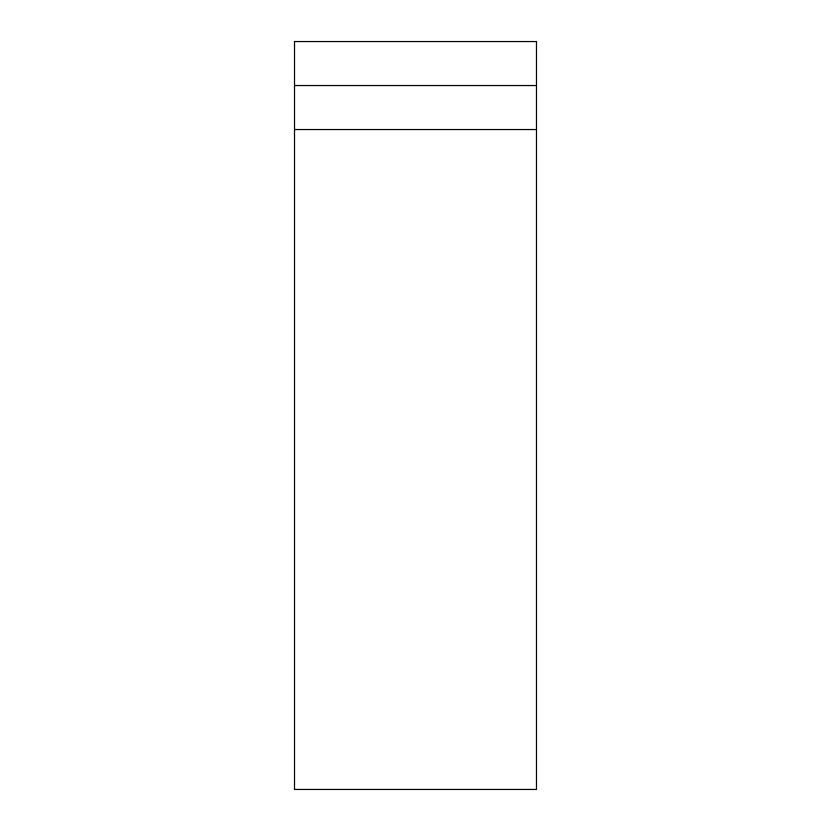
<?xml version="1.0" encoding="UTF-8"?>
<svg xmlns="http://www.w3.org/2000/svg" width="831" height="831" viewBox="0 0 831 831"><rect width="100%" height="100%" fill="white"/><g stroke="black" fill="none" stroke-linecap="round" stroke-linejoin="round"><path stroke-width="1.25" d="M294.517 85.541L536.483 85.541M294.517 129.543L536.483 129.543M536.483 41.55L294.517 41.55L294.517 789.45L536.483 789.45L536.483 41.55"/></g></svg>
